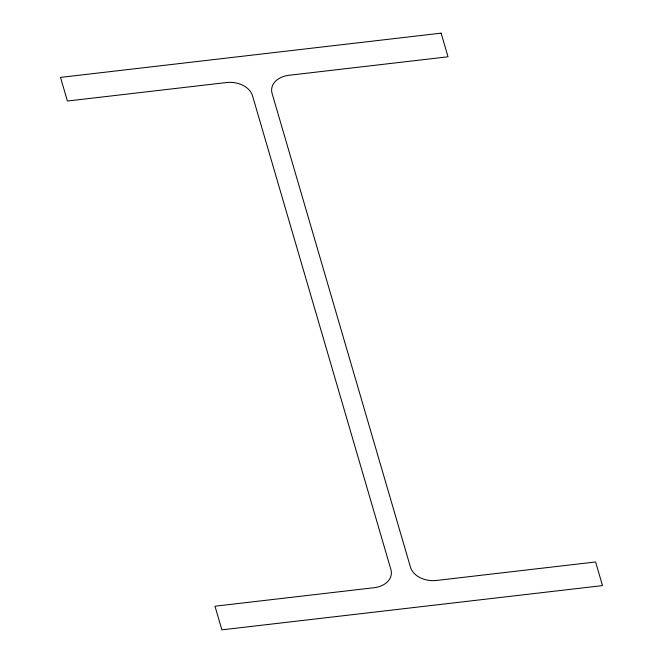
<?xml version="1.0" encoding="UTF-8"?>
<svg xmlns="http://www.w3.org/2000/svg" width="663" height="663" viewBox="0 0 663 663"><rect width="100%" height="100%" fill="white"/><g stroke="black" fill="none" stroke-linecap="round" stroke-linejoin="round"><path stroke-width="0.99" d="M441.119 33.15L60.499 77.397L67.411 101.033L226.572 82.535A21.871 15.837 4.8 0 1 252.504 95.745L390.905 569.534A21.871 15.837 4.8 0 1 374.139 587.708L214.978 606.214L221.881 629.85L602.501 585.603L595.589 561.967L436.428 580.465A21.871 15.837 4.8 0 1 410.496 567.255L272.095 93.466A21.871 15.837 4.8 0 1 288.861 75.292L448.022 56.786L441.119 33.15"/></g></svg>
